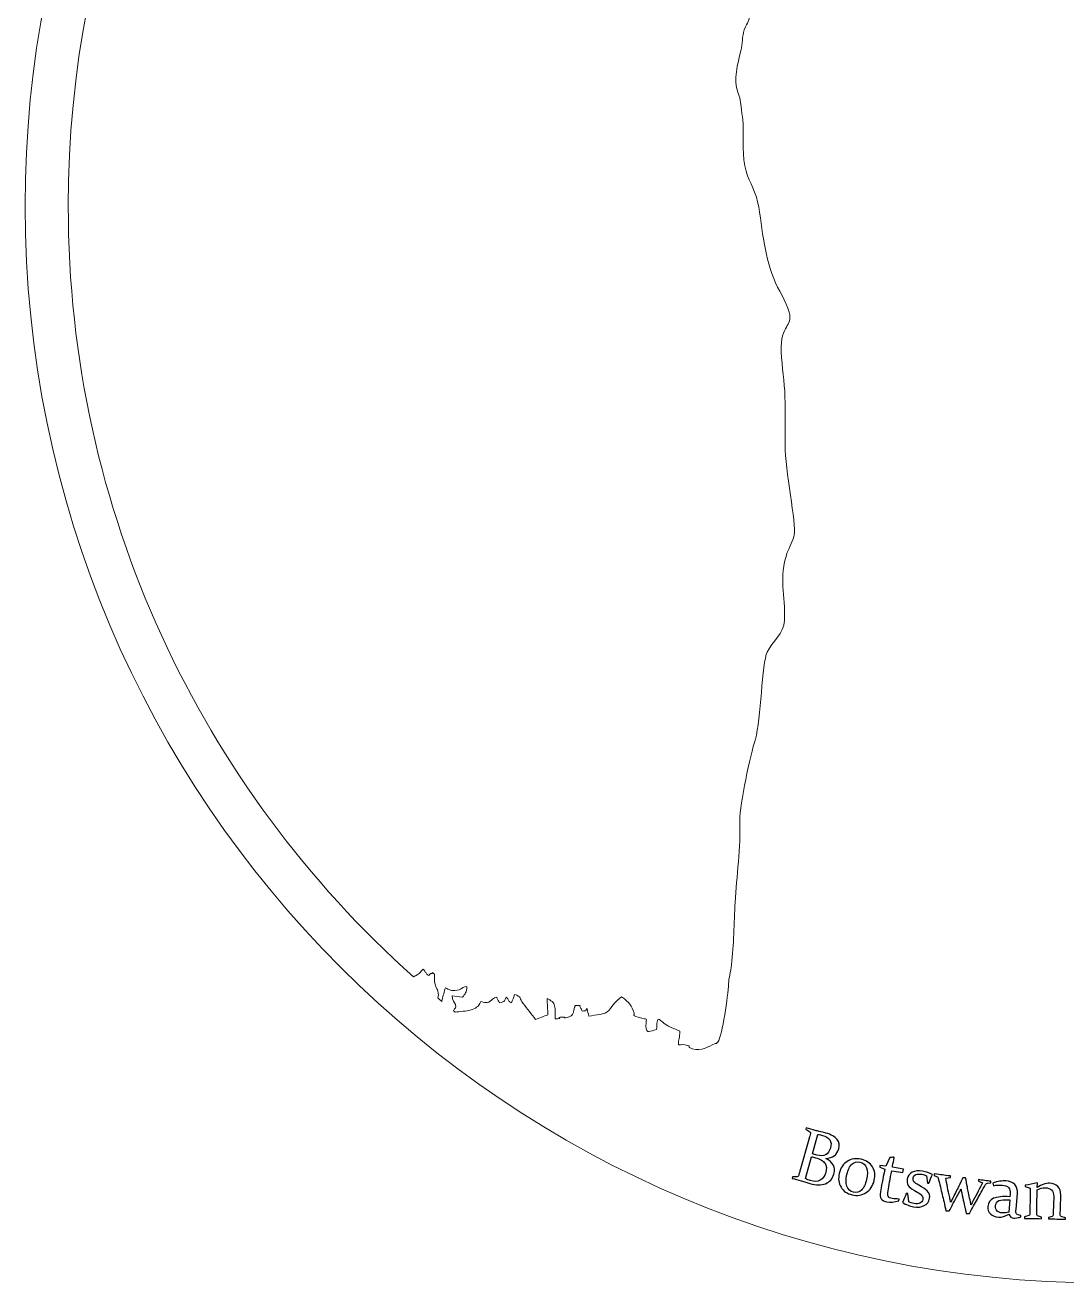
# Model space of a CAD drawing. Header units: millimetres. Extents: x -280.6 to -205.6, y -116 to -37.5.
# Drawn here: x -280.64 to -244.38, y -116.05 to -72.25 of the extents above; entities that cross this region are included whole.
import ezdxf

# ---------------------------------------------------------------- set-up
doc = ezdxf.new("R2010")
doc.units = ezdxf.units.MM
doc.header["$MEASUREMENT"] = 0
doc.layers.add('Layer 1', color=7, linetype='Continuous')

msp = doc.modelspace()

# ---------------------------------------------------------------- linework, layer by layer
at = {"layer": 'Layer 1', "lineweight": 9}
for points, knots in [([(-245.447, -41.121), (-245.432, -41.095), (-245.418, -41.068), (-245.403, -41.039), (-245.306, -40.847), (-245.254, -40.735), (-245.132, -40.559), (-244.927, -40.264), (-244.718, -39.93), (-244.513, -39.717), (-244.246, -39.44), (-243.961, -39.265), (-243.718, -39.002), (-243.36, -38.615), (-242.949, -38.383), (-242.846, -38.156), (-242.831, -38.123), (-242.811, -38.067), (-242.788, -38.033), (-242.69, -37.881), (-242.578, -37.916), (-242.433, -37.843), (-242.302, -37.778), (-242.243, -37.633), (-242.136, -37.599), (-242.047, -37.952), (-241.956, -37.673), (-241.846, -38.124), (-241.49, -38.081), (-241.635, -38.022), (-241.371, -37.92), (-241.077, -37.807), (-240.55, -37.905), (-240.296, -37.705), (-240.147, -37.587), (-240.158, -37.463), (-239.947, -37.453), (-239.871, -37.601), (-239.948, -37.75), (-239.988, -37.933), (-240.046, -38.198), (-240.187, -38.17), (-240.248, -38.459), (-240.043, -38.454), (-239.839, -38.45), (-239.635, -38.446), (-239.603, -38.521), (-239.571, -38.596), (-239.54, -38.671), (-239.256, -38.606), (-239.185, -38.605), (-238.986, -38.805), (-238.98, -38.811), (-238.969, -38.821), (-238.963, -38.828), (-238.881, -38.914), (-238.9, -38.915), (-238.88, -39.023), (-238.859, -39.138), (-238.792, -39.173), (-238.685, -39.225), (-238.597, -39.268), (-238.569, -39.275), (-238.488, -39.307), (-237.665, -39.639), (-238.091, -39.514), (-237.535, -39.998), (-237.176, -40.312), (-236.923, -40.351), (-236.793, -40.883), (-236.738, -41.109), (-236.87, -41.022), (-236.663, -41.066), (-236.382, -41.126), (-236.696, -41.083), (-236.472, -40.993), (-236.279, -41.24), (-236.253, -41.478), (-236.243, -41.684), (-218.829, -44.924), (-205.644, -60.195), (-205.644, -78.548), (-205.644, -99.259), (-222.433, -116.048), (-243.144, -116.048), (-263.854, -116.048), (-280.644, -99.259), (-280.644, -78.548), (-280.644, -58.611), (-265.085, -42.311), (-245.447, -41.121)], [0, 0, 0, 0, 0.033333, 0.033333, 0.033333, 0.066667, 0.066667, 0.066667, 0.1, 0.1, 0.1, 0.133333, 0.133333, 0.133333, 0.166667, 0.166667, 0.166667, 0.2, 0.2, 0.2, 0.233333, 0.233333, 0.233333, 0.266667, 0.266667, 0.266667, 0.3, 0.3, 0.3, 0.333333, 0.333333, 0.333333, 0.366667, 0.366667, 0.366667, 0.4, 0.4, 0.4, 0.433333, 0.433333, 0.433333, 0.466667, 0.466667, 0.466667, 0.5, 0.5, 0.5, 0.533333, 0.533333, 0.533333, 0.566667, 0.566667, 0.566667, 0.6, 0.6, 0.6, 0.633333, 0.633333, 0.633333, 0.666667, 0.666667, 0.666667, 0.7, 0.7, 0.7, 0.733333, 0.733333, 0.733333, 0.766667, 0.766667, 0.766667, 0.8, 0.8, 0.8, 0.833333, 0.833333, 0.833333, 0.866667, 0.866667, 0.866667, 0.9, 0.9, 0.9, 0.933333, 0.933333, 0.933333, 0.966667, 0.966667, 0.966667, 1, 1, 1, 1]), ([(-267.13, -105.391), (-267.106, -105.378), (-267.082, -105.365), (-267.058, -105.353), (-266.884, -105.263), (-266.907, -105.248), (-266.784, -105.123), (-266.766, -105.144), (-266.694, -105.251), (-266.688, -105.257), (-266.617, -105.339), (-266.703, -105.297), (-266.587, -105.342), (-266.485, -105.209), (-266.522, -105.321), (-266.459, -105.241), (-266.438, -105.261), (-266.416, -105.282), (-266.394, -105.303), (-266.393, -105.457), (-266.407, -105.516), (-266.371, -105.651), (-266.317, -105.855), (-266.301, -105.776), (-266.273, -105.886), (-266.248, -105.986), (-266.262, -106.065), (-266.279, -106.127), (-266.231, -106.168), (-266.184, -106.209), (-266.136, -106.249), (-266.135, -106.236), (-266.134, -106.217), (-266.131, -106.191), (-266.093, -106.052), (-266.054, -105.913), (-266.016, -105.775), (-265.885, -105.826), (-265.821, -105.903), (-265.608, -105.86), (-265.37, -105.813), (-265.477, -105.749), (-265.269, -105.729), (-265.277, -105.944), (-265.324, -105.976), (-265.417, -106.104), (-265.539, -106.089), (-265.661, -106.073), (-265.783, -106.058), (-265.779, -106.215), (-265.688, -106.271), (-265.666, -106.357), (-265.629, -106.506), (-265.682, -106.435), (-265.728, -106.581), (-265.712, -106.594), (-265.695, -106.607), (-265.679, -106.62), (-265.531, -106.611), (-265.245, -106.578), (-265.153, -106.549), (-264.938, -106.483), (-264.89, -106.459), (-264.783, -106.254), (-264.376, -106.374), (-264.495, -106.158), (-264.227, -106.099), (-264.224, -106.106), (-264.222, -106.118), (-264.221, -106.121), (-264.192, -106.181), (-264.162, -106.241), (-264.133, -106.301), (-263.907, -106.241), (-263.984, -106.233), (-263.897, -106.101), (-263.783, -106.184), (-263.874, -106.23), (-263.708, -106.296), (-263.677, -106.201), (-263.645, -106.106), (-263.614, -106.012), (-263.357, -106.063), (-263.439, -106.16), (-263.308, -106.316), (-263.163, -106.502), (-263.019, -106.687), (-262.873, -106.873), (-262.731, -106.82), (-262.589, -106.768), (-262.447, -106.716), (-262.456, -106.527), (-262.464, -106.338), (-262.473, -106.15), (-262.414, -106.182), (-262.355, -106.214), (-262.297, -106.247), (-262.25, -106.294), (-262.227, -106.343), (-262.213, -106.398), (-262.181, -106.52), (-262.202, -106.722), (-262.198, -106.858), (-261.846, -106.844), (-262.208, -106.814), (-261.955, -106.792), (-261.802, -106.779), (-261.924, -106.867), (-261.711, -106.782), (-261.488, -106.694), (-261.579, -106.546), (-261.49, -106.395), (-261.182, -106.397), (-261.392, -106.384), (-261.322, -106.452), (-261.305, -106.483), (-261.287, -106.515), (-261.269, -106.547), (-261.266, -106.539), (-261.261, -106.572), (-261.253, -106.583), (-261.048, -106.555), (-261.172, -106.617), (-261.085, -106.498), (-261.062, -106.586), (-261.04, -106.675), (-261.017, -106.763), (-260.777, -106.71), (-260.466, -106.724), (-260.323, -106.56), (-260.16, -106.373), (-260.1, -106.235), (-259.885, -106.09), (-259.589, -106.287), (-259.55, -106.382), (-259.445, -106.659), (-259.406, -106.763), (-259.562, -106.708), (-259.302, -106.797), (-258.925, -106.927), (-259.032, -106.755), (-259.032, -107.106), (-259.033, -107.421), (-258.88, -107.264), (-258.664, -107.227), (-258.658, -107.139), (-258.652, -107.051), (-258.646, -106.963), (-258.644, -106.952), (-258.638, -106.935), (-258.636, -106.927), (-258.628, -106.905), (-258.619, -106.883), (-258.61, -106.861), (-258.489, -106.909), (-258.423, -107.016), (-258.246, -107.106), (-258.216, -107.121), (-258.189, -107.134), (-258.152, -107.153), (-258.053, -107.196), (-257.954, -107.239), (-257.855, -107.282), (-257.858, -107.524), (-257.9, -107.553), (-257.905, -107.756), (-257.802, -107.756), (-257.687, -107.741), (-257.594, -107.778), (-257.417, -107.847), (-257.653, -107.796), (-257.43, -107.9), (-257.06, -107.979), (-256.9, -107.835), (-256.624, -107.712), (-256.577, -107.691), (-256.583, -107.749), (-256.559, -107.681), (-256.553, -107.667), (-256.536, -107.672), (-256.526, -107.665), (-256.374, -107.43), (-256.175, -106.051), (-256.156, -105.638), (-256.152, -105.417), (-256.081, -105.235), (-256.052, -104.969), (-255.977, -104.277), (-255.97, -103.519), (-255.929, -102.8), (-255.877, -101.902), (-255.738, -100.872), (-255.762, -99.947), (-255.773, -99.349), (-255.395, -97.691), (-255.223, -97.111), (-255.024, -96.442), (-255.004, -94.463), (-254.812, -94.082), (-254.631, -93.722), (-254.238, -93.438), (-254.212, -92.982), (-254.162, -92.078), (-254.436, -91.511), (-254.113, -90.62), (-254.051, -90.448), (-253.9, -90.15), (-253.87, -90.004), (-253.793, -89.638), (-254.193, -87.701), (-254.192, -86.89), (-254.191, -86.328), (-254.182, -85.751), (-254.195, -85.19), (-254.206, -84.671), (-254.303, -84.15), (-254.323, -83.63), (-254.361, -82.63), (-253.905, -82.796), (-254.048, -82.241), (-254.138, -81.894), (-254.44, -81.454), (-254.585, -81.077), (-254.775, -80.583), (-254.841, -80.238), (-254.942, -79.687), (-255.022, -79.252), (-255.06, -78.652), (-255.19, -78.238), (-255.346, -77.741), (-255.547, -77.569), (-255.623, -76.936), (-255.69, -76.371), (-255.601, -75.88), (-255.69, -75.31), (-255.742, -74.983), (-255.717, -74.879), (-255.833, -74.583), (-255.992, -74.173), (-255.841, -73.586), (-255.731, -73.145), (-255.671, -72.902), (-255.689, -72.633), (-255.609, -72.419), (-255.487, -72.09), (-255.422, -72.183), (-255.42, -71.736), (-255.418, -71.428), (-255.345, -71.286), (-255.127, -71.168), (-254.831, -71.008), (-254.88, -71.026), (-254.719, -70.713), (-254.536, -70.358), (-254.618, -70.257), (-254.195, -69.538), (-253.668, -68.644), (-254.494, -68.968), (-254.085, -67.429), (-253.821, -66.438), (-253.863, -67.202), (-253.946, -65.882), (-253.982, -65.305), (-253.969, -64.76), (-253.976, -64.185), (-253.983, -63.631), (-254.033, -63.088), (-254.014, -62.533), (-253.976, -61.444), (-253.875, -60.349), (-253.844, -59.276), (-253.797, -57.676), (-253.795, -56.051), (-253.469, -54.495), (-253.404, -54.186), (-253.14, -53.304), (-253.16, -53.092), (-253.069, -52.954), (-252.833, -52.088), (-252.686, -51.692), (-252.288, -50.619), (-251.757, -49.572), (-251.04, -48.719), (-250.884, -48.533), (-250.612, -48.443), (-250.656, -48.206), (-250.979, -47.939), (-251.542, -48.321), (-251.8, -48.312), (-251.847, -48.2), (-251.893, -48.087), (-251.94, -47.975), (-251.943, -47.966), (-251.947, -47.949), (-251.954, -47.938), (-252.325, -48.131), (-252.559, -48.438), (-252.966, -48.442), (-252.955, -48.294), (-252.945, -48.145), (-252.934, -47.997), (-253.186, -48.002), (-253.17, -48.097), (-253.457, -48.082), (-253.489, -47.781), (-253.393, -47.611), (-253.398, -47.426), (-253.408, -47.027), (-253.881, -47.173), (-253, -45.861), (-252.614, -45.287), (-252.635, -45.587), (-252.136, -45.314), (-251.855, -45.16), (-252.256, -45.217), (-251.306, -44.684), (-250.893, -44.453), (-250.805, -44.316), (-250.251, -44.406), (-248.947, -44.618), (-248.118, -43.999), (-247.173, -44.679), (-247.012, -44.795), (-246.956, -44.927), (-246.715, -44.969), (-246.587, -44.852), (-246.31, -44.188), (-246.241, -43.977), (-246.072, -43.461), (-246.177, -43.09), (-246.164, -42.675), (-264.633, -44.21), (-279.144, -59.683), (-279.144, -78.548), (-279.144, -89.216), (-274.502, -98.798), (-267.13, -105.391)], [0, 0, 0, 0, 0.008929, 0.008929, 0.008929, 0.017857, 0.017857, 0.017857, 0.026786, 0.026786, 0.026786, 0.035714, 0.035714, 0.035714, 0.044643, 0.044643, 0.044643, 0.053571, 0.053571, 0.053571, 0.0625, 0.0625, 0.0625, 0.071429, 0.071429, 0.071429, 0.080357, 0.080357, 0.080357, 0.089286, 0.089286, 0.089286, 0.098214, 0.098214, 0.098214, 0.107143, 0.107143, 0.107143, 0.116071, 0.116071, 0.116071, 0.125, 0.125, 0.125, 0.133929, 0.133929, 0.133929, 0.142857, 0.142857, 0.142857, 0.151786, 0.151786, 0.151786, 0.160714, 0.160714, 0.160714, 0.169643, 0.169643, 0.169643, 0.178571, 0.178571, 0.178571, 0.1875, 0.1875, 0.1875, 0.196429, 0.196429, 0.196429, 0.205357, 0.205357, 0.205357, 0.214286, 0.214286, 0.214286, 0.223214, 0.223214, 0.223214, 0.232143, 0.232143, 0.232143, 0.241071, 0.241071, 0.241071, 0.25, 0.25, 0.25, 0.258929, 0.258929, 0.258929, 0.267857, 0.267857, 0.267857, 0.276786, 0.276786, 0.276786, 0.285714, 0.285714, 0.285714, 0.294643, 0.294643, 0.294643, 0.303571, 0.303571, 0.303571, 0.3125, 0.3125, 0.3125, 0.321429, 0.321429, 0.321429, 0.330357, 0.330357, 0.330357, 0.339286, 0.339286, 0.339286, 0.348214, 0.348214, 0.348214, 0.357143, 0.357143, 0.357143, 0.366071, 0.366071, 0.366071, 0.375, 0.375, 0.375, 0.383929, 0.383929, 0.383929, 0.392857, 0.392857, 0.392857, 0.401786, 0.401786, 0.401786, 0.410714, 0.410714, 0.410714, 0.419643, 0.419643, 0.419643, 0.428571, 0.428571, 0.428571, 0.4375, 0.4375, 0.4375, 0.446429, 0.446429, 0.446429, 0.455357, 0.455357, 0.455357, 0.464286, 0.464286, 0.464286, 0.473214, 0.473214, 0.473214, 0.482143, 0.482143, 0.482143, 0.491071, 0.491071, 0.491071, 0.5, 0.5, 0.5, 0.508929, 0.508929, 0.508929, 0.517857, 0.517857, 0.517857, 0.526786, 0.526786, 0.526786, 0.535714, 0.535714, 0.535714, 0.544643, 0.544643, 0.544643, 0.553571, 0.553571, 0.553571, 0.5625, 0.5625, 0.5625, 0.571429, 0.571429, 0.571429, 0.580357, 0.580357, 0.580357, 0.589286, 0.589286, 0.589286, 0.598214, 0.598214, 0.598214, 0.607143, 0.607143, 0.607143, 0.616071, 0.616071, 0.616071, 0.625, 0.625, 0.625, 0.633929, 0.633929, 0.633929, 0.642857, 0.642857, 0.642857, 0.651786, 0.651786, 0.651786, 0.660714, 0.660714, 0.660714, 0.669643, 0.669643, 0.669643, 0.678571, 0.678571, 0.678571, 0.6875, 0.6875, 0.6875, 0.696429, 0.696429, 0.696429, 0.705357, 0.705357, 0.705357, 0.714286, 0.714286, 0.714286, 0.723214, 0.723214, 0.723214, 0.732143, 0.732143, 0.732143, 0.741071, 0.741071, 0.741071, 0.75, 0.75, 0.75, 0.758929, 0.758929, 0.758929, 0.767857, 0.767857, 0.767857, 0.776786, 0.776786, 0.776786, 0.785714, 0.785714, 0.785714, 0.794643, 0.794643, 0.794643, 0.803571, 0.803571, 0.803571, 0.8125, 0.8125, 0.8125, 0.821429, 0.821429, 0.821429, 0.830357, 0.830357, 0.830357, 0.839286, 0.839286, 0.839286, 0.848214, 0.848214, 0.848214, 0.857143, 0.857143, 0.857143, 0.866071, 0.866071, 0.866071, 0.875, 0.875, 0.875, 0.883929, 0.883929, 0.883929, 0.892857, 0.892857, 0.892857, 0.901786, 0.901786, 0.901786, 0.910714, 0.910714, 0.910714, 0.919643, 0.919643, 0.919643, 0.928571, 0.928571, 0.928571, 0.9375, 0.9375, 0.9375, 0.946429, 0.946429, 0.946429, 0.955357, 0.955357, 0.955357, 0.964286, 0.964286, 0.964286, 0.973214, 0.973214, 0.973214, 0.982143, 0.982143, 0.982143, 0.991071, 0.991071, 0.991071, 1, 1, 1, 1])]:
    msp.add_open_spline(points, degree=3, knots=knots, dxfattribs=at)
at = {"layer": 'Layer 1', "color": 244, "true_color": 0x991b1e}
for points, knots in [([(-253.455, -110.647), (-253.348, -110.681), (-253.243, -110.712), (-253.139, -110.741), (-253.1, -110.751), (-253.036, -110.766), (-252.947, -110.787), (-252.858, -110.809), (-252.799, -110.824), (-252.768, -110.832), (-252.584, -110.884), (-252.455, -110.958), (-252.38, -111.052), (-252.306, -111.147), (-252.286, -111.258), (-252.322, -111.387), (-252.38, -111.592), (-252.531, -111.701), (-252.774, -111.713), (-252.65, -111.772), (-252.564, -111.848), (-252.515, -111.943), (-252.466, -112.037), (-252.458, -112.142), (-252.49, -112.258), (-252.538, -112.425), (-252.635, -112.538), (-252.783, -112.595), (-252.931, -112.653), (-253.113, -112.651), (-253.329, -112.59), (-253.372, -112.578), (-253.418, -112.563), (-253.467, -112.546), (-253.516, -112.529), (-253.572, -112.511), (-253.634, -112.494), (-253.736, -112.465), (-253.84, -112.437), (-253.947, -112.41), (-253.947, -112.41), (-253.937, -112.354), (-253.937, -112.354), (-253.937, -112.354), (-253.77, -112.352), (-253.77, -112.352), (-253.747, -112.352), (-253.732, -112.342), (-253.725, -112.322), (-253.714, -112.289), (-253.703, -112.251), (-253.691, -112.21), (-253.679, -112.169), (-253.666, -112.123), (-253.652, -112.073), (-253.652, -112.073), (-253.364, -111.055), (-253.364, -111.055), (-253.352, -111.012), (-253.341, -110.974), (-253.332, -110.939), (-253.323, -110.905), (-253.315, -110.873), (-253.308, -110.846), (-253.303, -110.823), (-253.308, -110.806), (-253.326, -110.794), (-253.326, -110.794), (-253.468, -110.701), (-253.468, -110.701), (-253.468, -110.701), (-253.455, -110.647), (-253.455, -110.647)], [0, 0, 0, 0, 0.041667, 0.041667, 0.041667, 0.083333, 0.083333, 0.083333, 0.125, 0.125, 0.125, 0.166667, 0.166667, 0.166667, 0.208333, 0.208333, 0.208333, 0.25, 0.25, 0.25, 0.291667, 0.291667, 0.291667, 0.333333, 0.333333, 0.333333, 0.375, 0.375, 0.375, 0.416667, 0.416667, 0.416667, 0.458333, 0.458333, 0.458333, 0.5, 0.5, 0.5, 0.541667, 0.541667, 0.541667, 0.583333, 0.583333, 0.583333, 0.625, 0.625, 0.625, 0.666667, 0.666667, 0.666667, 0.708333, 0.708333, 0.708333, 0.75, 0.75, 0.75, 0.791667, 0.791667, 0.791667, 0.833333, 0.833333, 0.833333, 0.875, 0.875, 0.875, 0.916667, 0.916667, 0.916667, 0.958333, 0.958333, 0.958333, 1, 1, 1, 1]), ([(-253.238, -111.553), (-253.187, -111.569), (-253.135, -111.584), (-253.082, -111.599), (-252.959, -111.634), (-252.857, -111.63), (-252.778, -111.588), (-252.698, -111.546), (-252.642, -111.468), (-252.61, -111.354), (-252.576, -111.234), (-252.584, -111.139), (-252.634, -111.069), (-252.684, -110.998), (-252.769, -110.946), (-252.89, -110.912), (-252.912, -110.905), (-252.936, -110.899), (-252.962, -110.893), (-252.988, -110.887), (-253.016, -110.882), (-253.047, -110.877), (-253.047, -110.877), (-253.238, -111.553), (-253.238, -111.553)], [0, 0, 0, 0, 0.125, 0.125, 0.125, 0.25, 0.25, 0.25, 0.375, 0.375, 0.375, 0.5, 0.5, 0.5, 0.625, 0.625, 0.625, 0.75, 0.75, 0.75, 0.875, 0.875, 0.875, 1, 1, 1, 1]), ([(-253.267, -111.655), (-253.267, -111.655), (-253.482, -112.418), (-253.482, -112.418), (-253.46, -112.434), (-253.433, -112.448), (-253.4, -112.46), (-253.368, -112.472), (-253.338, -112.482), (-253.311, -112.489), (-253.172, -112.529), (-253.057, -112.524), (-252.966, -112.476), (-252.874, -112.427), (-252.81, -112.338), (-252.773, -112.207), (-252.736, -112.076), (-252.745, -111.969), (-252.8, -111.885), (-252.856, -111.801), (-252.965, -111.736), (-253.127, -111.69), (-253.175, -111.677), (-253.221, -111.665), (-253.267, -111.655)], [0, 0, 0, 0, 0.125, 0.125, 0.125, 0.25, 0.25, 0.25, 0.375, 0.375, 0.375, 0.5, 0.5, 0.5, 0.625, 0.625, 0.625, 0.75, 0.75, 0.75, 0.875, 0.875, 0.875, 1, 1, 1, 1]), ([(-250.475, -112.143), (-250.532, -112.432), (-250.576, -112.665), (-250.607, -112.843), (-250.623, -112.932), (-250.621, -112.996), (-250.6, -113.034), (-250.58, -113.073), (-250.532, -113.099), (-250.457, -113.112), (-250.398, -113.122), (-250.32, -113.128), (-250.222, -113.129), (-250.222, -113.129), (-250.225, -113.189), (-250.225, -113.189), (-250.386, -113.238), (-250.525, -113.252), (-250.642, -113.231), (-250.737, -113.214), (-250.803, -113.177), (-250.841, -113.118), (-250.878, -113.06), (-250.888, -112.98), (-250.87, -112.879), (-250.841, -112.712), (-250.791, -112.45), (-250.721, -112.091), (-250.721, -112.091), (-250.891, -112.017), (-250.891, -112.017), (-250.891, -112.017), (-250.89, -111.963), (-250.89, -111.963), (-250.89, -111.963), (-250.688, -111.981), (-250.688, -111.981), (-250.688, -111.981), (-250.543, -111.686), (-250.543, -111.686), (-250.491, -111.682), (-250.444, -111.677), (-250.402, -111.673), (-250.402, -111.673), (-250.391, -111.684), (-250.391, -111.684), (-250.411, -111.787), (-250.43, -111.884), (-250.446, -111.974), (-250.446, -111.974), (-250.454, -112.022), (-250.454, -112.022), (-250.454, -112.022), (-250.068, -112.09), (-250.068, -112.09), (-250.068, -112.09), (-250.089, -112.211), (-250.089, -112.211), (-250.089, -112.211), (-250.475, -112.143), (-250.475, -112.143)], [0, 0, 0, 0, 0.05, 0.05, 0.05, 0.1, 0.1, 0.1, 0.15, 0.15, 0.15, 0.2, 0.2, 0.2, 0.25, 0.25, 0.25, 0.3, 0.3, 0.3, 0.35, 0.35, 0.35, 0.4, 0.4, 0.4, 0.45, 0.45, 0.45, 0.5, 0.5, 0.5, 0.55, 0.55, 0.55, 0.6, 0.6, 0.6, 0.65, 0.65, 0.65, 0.7, 0.7, 0.7, 0.75, 0.75, 0.75, 0.8, 0.8, 0.8, 0.85, 0.85, 0.85, 0.9, 0.9, 0.9, 0.95, 0.95, 0.95, 1, 1, 1, 1]), ([(-251.087, -112.478), (-251.131, -112.671), (-251.225, -112.814), (-251.369, -112.906), (-251.514, -112.999), (-251.676, -113.024), (-251.856, -112.983), (-252.032, -112.942), (-252.161, -112.853), (-252.243, -112.716), (-252.325, -112.579), (-252.346, -112.42), (-252.304, -112.238), (-252.261, -112.051), (-252.169, -111.912), (-252.028, -111.819), (-251.888, -111.727), (-251.724, -111.702), (-251.537, -111.745), (-251.361, -111.786), (-251.231, -111.873), (-251.149, -112.007), (-251.066, -112.141), (-251.045, -112.298), (-251.087, -112.478)], [0, 0, 0, 0, 0.125, 0.125, 0.125, 0.25, 0.25, 0.25, 0.375, 0.375, 0.375, 0.5, 0.5, 0.5, 0.625, 0.625, 0.625, 0.75, 0.75, 0.75, 0.875, 0.875, 0.875, 1, 1, 1, 1]), ([(-252.037, -112.272), (-252.074, -112.43), (-252.074, -112.566), (-252.037, -112.68), (-252.001, -112.793), (-251.925, -112.863), (-251.808, -112.89), (-251.699, -112.915), (-251.606, -112.89), (-251.529, -112.815), (-251.451, -112.74), (-251.393, -112.617), (-251.353, -112.445), (-251.316, -112.283), (-251.317, -112.149), (-251.355, -112.041), (-251.394, -111.934), (-251.47, -111.868), (-251.585, -111.841), (-251.693, -111.817), (-251.785, -111.84), (-251.863, -111.91), (-251.94, -111.981), (-251.998, -112.101), (-252.037, -112.272)], [0, 0, 0, 0, 0.125, 0.125, 0.125, 0.25, 0.25, 0.25, 0.375, 0.375, 0.375, 0.5, 0.5, 0.5, 0.625, 0.625, 0.625, 0.75, 0.75, 0.75, 0.875, 0.875, 0.875, 1, 1, 1, 1]), ([(-249.271, -112.317), (-249.319, -112.295), (-249.371, -112.278), (-249.43, -112.268), (-249.51, -112.253), (-249.578, -112.258), (-249.633, -112.28), (-249.688, -112.303), (-249.72, -112.341), (-249.729, -112.395), (-249.739, -112.447), (-249.73, -112.491), (-249.703, -112.526), (-249.676, -112.562), (-249.622, -112.602), (-249.539, -112.646), (-249.539, -112.646), (-249.44, -112.701), (-249.44, -112.701), (-249.329, -112.762), (-249.25, -112.824), (-249.204, -112.885), (-249.158, -112.947), (-249.142, -113.02), (-249.157, -113.104), (-249.178, -113.223), (-249.241, -113.308), (-249.346, -113.36), (-249.45, -113.412), (-249.573, -113.425), (-249.715, -113.4), (-249.845, -113.377), (-249.974, -113.327), (-250.101, -113.25), (-250.052, -113.144), (-250.009, -113.039), (-249.972, -112.936), (-249.972, -112.936), (-249.921, -112.937), (-249.921, -112.937), (-249.921, -112.937), (-249.877, -113.228), (-249.877, -113.228), (-249.831, -113.256), (-249.771, -113.277), (-249.695, -113.29), (-249.616, -113.304), (-249.549, -113.299), (-249.495, -113.275), (-249.442, -113.251), (-249.41, -113.21), (-249.4, -113.151), (-249.39, -113.096), (-249.399, -113.05), (-249.425, -113.013), (-249.452, -112.975), (-249.498, -112.939), (-249.565, -112.903), (-249.565, -112.903), (-249.69, -112.834), (-249.69, -112.834), (-249.799, -112.775), (-249.871, -112.715), (-249.906, -112.653), (-249.94, -112.59), (-249.95, -112.519), (-249.936, -112.438), (-249.916, -112.326), (-249.858, -112.245), (-249.761, -112.195), (-249.665, -112.146), (-249.546, -112.133), (-249.407, -112.158), (-249.276, -112.181), (-249.161, -112.221), (-249.061, -112.277), (-249.103, -112.371), (-249.143, -112.47), (-249.181, -112.576), (-249.181, -112.576), (-249.232, -112.576), (-249.232, -112.576), (-249.232, -112.576), (-249.271, -112.317), (-249.271, -112.317)], [0, 0, 0, 0, 0.035714, 0.035714, 0.035714, 0.071429, 0.071429, 0.071429, 0.107143, 0.107143, 0.107143, 0.142857, 0.142857, 0.142857, 0.178571, 0.178571, 0.178571, 0.214286, 0.214286, 0.214286, 0.25, 0.25, 0.25, 0.285714, 0.285714, 0.285714, 0.321429, 0.321429, 0.321429, 0.357143, 0.357143, 0.357143, 0.392857, 0.392857, 0.392857, 0.428571, 0.428571, 0.428571, 0.464286, 0.464286, 0.464286, 0.5, 0.5, 0.5, 0.535714, 0.535714, 0.535714, 0.571429, 0.571429, 0.571429, 0.607143, 0.607143, 0.607143, 0.642857, 0.642857, 0.642857, 0.678571, 0.678571, 0.678571, 0.714286, 0.714286, 0.714286, 0.75, 0.75, 0.75, 0.785714, 0.785714, 0.785714, 0.821429, 0.821429, 0.821429, 0.857143, 0.857143, 0.857143, 0.892857, 0.892857, 0.892857, 0.928571, 0.928571, 0.928571, 0.964286, 0.964286, 0.964286, 1, 1, 1, 1]), ([(-248.999, -112.253), (-248.876, -112.271), (-248.784, -112.284), (-248.725, -112.292), (-248.639, -112.303), (-248.543, -112.314), (-248.434, -112.325), (-248.434, -112.325), (-248.436, -112.379), (-248.436, -112.379), (-248.436, -112.379), (-248.594, -112.401), (-248.594, -112.401), (-248.561, -112.601), (-248.517, -112.827), (-248.459, -113.08), (-248.447, -113.133), (-248.436, -113.187), (-248.426, -113.243), (-248.403, -113.192), (-248.379, -113.143), (-248.353, -113.095), (-248.261, -112.919), (-248.19, -112.782), (-248.141, -112.683), (-248.092, -112.584), (-248.045, -112.487), (-248, -112.392), (-248, -112.392), (-247.904, -112.394), (-247.904, -112.394), (-247.885, -112.502), (-247.865, -112.611), (-247.844, -112.72), (-247.823, -112.829), (-247.791, -112.979), (-247.75, -113.171), (-247.737, -113.229), (-247.726, -113.283), (-247.719, -113.334), (-247.696, -113.286), (-247.671, -113.237), (-247.643, -113.186), (-247.516, -112.956), (-247.409, -112.749), (-247.321, -112.565), (-247.321, -112.565), (-247.462, -112.505), (-247.462, -112.505), (-247.462, -112.505), (-247.46, -112.451), (-247.46, -112.451), (-247.391, -112.462), (-247.318, -112.473), (-247.241, -112.483), (-247.164, -112.493), (-247.094, -112.501), (-247.031, -112.506), (-247.031, -112.506), (-247.031, -112.56), (-247.031, -112.56), (-247.031, -112.56), (-247.138, -112.575), (-247.138, -112.575), (-247.169, -112.58), (-247.193, -112.598), (-247.211, -112.629), (-247.317, -112.814), (-247.412, -112.982), (-247.495, -113.131), (-247.579, -113.28), (-247.669, -113.448), (-247.768, -113.634), (-247.768, -113.634), (-247.886, -113.631), (-247.886, -113.631), (-247.919, -113.473), (-247.947, -113.343), (-247.969, -113.243), (-247.992, -113.144), (-248.017, -113.035), (-248.042, -112.918), (-248.054, -112.87), (-248.063, -112.824), (-248.07, -112.78), (-248.089, -112.82), (-248.11, -112.86), (-248.133, -112.902), (-248.191, -113.011), (-248.246, -113.112), (-248.296, -113.204), (-248.346, -113.295), (-248.405, -113.409), (-248.473, -113.544), (-248.473, -113.544), (-248.589, -113.54), (-248.589, -113.54), (-248.636, -113.327), (-248.679, -113.138), (-248.72, -112.973), (-248.759, -112.808), (-248.805, -112.622), (-248.855, -112.414), (-248.863, -112.381), (-248.883, -112.358), (-248.913, -112.345), (-248.913, -112.345), (-249.003, -112.306), (-249.003, -112.306), (-249.003, -112.306), (-248.999, -112.253), (-248.999, -112.253)], [0, 0, 0, 0, 0.027027, 0.027027, 0.027027, 0.054054, 0.054054, 0.054054, 0.081081, 0.081081, 0.081081, 0.108108, 0.108108, 0.108108, 0.135135, 0.135135, 0.135135, 0.162162, 0.162162, 0.162162, 0.189189, 0.189189, 0.189189, 0.216216, 0.216216, 0.216216, 0.243243, 0.243243, 0.243243, 0.27027, 0.27027, 0.27027, 0.297297, 0.297297, 0.297297, 0.324324, 0.324324, 0.324324, 0.351351, 0.351351, 0.351351, 0.378378, 0.378378, 0.378378, 0.405405, 0.405405, 0.405405, 0.432432, 0.432432, 0.432432, 0.459459, 0.459459, 0.459459, 0.486486, 0.486486, 0.486486, 0.513514, 0.513514, 0.513514, 0.540541, 0.540541, 0.540541, 0.567568, 0.567568, 0.567568, 0.594595, 0.594595, 0.594595, 0.621622, 0.621622, 0.621622, 0.648649, 0.648649, 0.648649, 0.675676, 0.675676, 0.675676, 0.702703, 0.702703, 0.702703, 0.72973, 0.72973, 0.72973, 0.756757, 0.756757, 0.756757, 0.783784, 0.783784, 0.783784, 0.810811, 0.810811, 0.810811, 0.837838, 0.837838, 0.837838, 0.864865, 0.864865, 0.864865, 0.891892, 0.891892, 0.891892, 0.918919, 0.918919, 0.918919, 0.945946, 0.945946, 0.945946, 0.972973, 0.972973, 0.972973, 1, 1, 1, 1]), ([(-246.96, -112.575), (-246.785, -112.514), (-246.632, -112.488), (-246.502, -112.498), (-246.369, -112.508), (-246.266, -112.55), (-246.194, -112.626), (-246.122, -112.701), (-246.091, -112.804), (-246.102, -112.935), (-246.102, -112.935), (-246.15, -113.477), (-246.15, -113.477), (-246.154, -113.521), (-246.156, -113.557), (-246.155, -113.584), (-246.154, -113.611), (-246.147, -113.632), (-246.136, -113.648), (-246.124, -113.663), (-246.106, -113.674), (-246.081, -113.682), (-246.057, -113.689), (-246.023, -113.695), (-245.981, -113.699), (-245.981, -113.699), (-245.978, -113.75), (-245.978, -113.75), (-246.016, -113.762), (-246.063, -113.773), (-246.118, -113.784), (-246.173, -113.795), (-246.21, -113.799), (-246.229, -113.798), (-246.315, -113.791), (-246.37, -113.743), (-246.395, -113.654), (-246.524, -113.733), (-246.643, -113.768), (-246.752, -113.76), (-246.874, -113.75), (-246.97, -113.713), (-247.04, -113.648), (-247.109, -113.583), (-247.14, -113.496), (-247.132, -113.387), (-247.121, -113.253), (-247.055, -113.159), (-246.93, -113.105), (-246.806, -113.05), (-246.617, -113.033), (-246.361, -113.052), (-246.361, -113.052), (-246.352, -112.951), (-246.352, -112.951), (-246.344, -112.854), (-246.363, -112.781), (-246.41, -112.731), (-246.457, -112.68), (-246.532, -112.651), (-246.636, -112.643), (-246.715, -112.637), (-246.815, -112.644), (-246.936, -112.666), (-246.936, -112.666), (-246.96, -112.575), (-246.96, -112.575)], [0, 0, 0, 0, 0.045455, 0.045455, 0.045455, 0.090909, 0.090909, 0.090909, 0.136364, 0.136364, 0.136364, 0.181818, 0.181818, 0.181818, 0.227273, 0.227273, 0.227273, 0.272727, 0.272727, 0.272727, 0.318182, 0.318182, 0.318182, 0.363636, 0.363636, 0.363636, 0.409091, 0.409091, 0.409091, 0.454545, 0.454545, 0.454545, 0.5, 0.5, 0.5, 0.545455, 0.545455, 0.545455, 0.590909, 0.590909, 0.590909, 0.636364, 0.636364, 0.636364, 0.681818, 0.681818, 0.681818, 0.727273, 0.727273, 0.727273, 0.772727, 0.772727, 0.772727, 0.818182, 0.818182, 0.818182, 0.863636, 0.863636, 0.863636, 0.909091, 0.909091, 0.909091, 0.954545, 0.954545, 0.954545, 1, 1, 1, 1]), ([(-245.834, -112.651), (-245.687, -112.626), (-245.549, -112.599), (-245.418, -112.57), (-245.418, -112.57), (-245.405, -112.579), (-245.405, -112.579), (-245.405, -112.579), (-245.409, -112.73), (-245.409, -112.73), (-245.255, -112.627), (-245.112, -112.577), (-244.982, -112.58), (-244.858, -112.583), (-244.762, -112.62), (-244.694, -112.69), (-244.625, -112.761), (-244.593, -112.86), (-244.596, -112.987), (-244.596, -112.987), (-244.606, -113.447), (-244.606, -113.447), (-244.609, -113.555), (-244.61, -113.636), (-244.609, -113.688), (-244.609, -113.712), (-244.598, -113.727), (-244.576, -113.734), (-244.576, -113.734), (-244.433, -113.782), (-244.433, -113.782), (-244.433, -113.782), (-244.431, -113.836), (-244.431, -113.836), (-244.546, -113.83), (-244.646, -113.827), (-244.732, -113.825), (-244.818, -113.823), (-244.913, -113.822), (-245.017, -113.822), (-245.017, -113.822), (-245.022, -113.768), (-245.022, -113.768), (-245.022, -113.768), (-244.89, -113.734), (-244.89, -113.734), (-244.87, -113.727), (-244.859, -113.714), (-244.857, -113.694), (-244.856, -113.682), (-244.854, -113.655), (-244.853, -113.612), (-244.853, -113.612), (-244.84, -113.043), (-244.84, -113.043), (-244.837, -112.936), (-244.861, -112.859), (-244.911, -112.812), (-244.961, -112.764), (-245.036, -112.739), (-245.136, -112.737), (-245.223, -112.734), (-245.314, -112.757), (-245.409, -112.805), (-245.409, -112.805), (-245.423, -113.375), (-245.423, -113.375), (-245.425, -113.484), (-245.427, -113.583), (-245.427, -113.674), (-245.427, -113.697), (-245.417, -113.712), (-245.398, -113.719), (-245.398, -113.719), (-245.263, -113.763), (-245.263, -113.763), (-245.263, -113.763), (-245.262, -113.816), (-245.262, -113.816), (-245.37, -113.811), (-245.467, -113.807), (-245.553, -113.805), (-245.638, -113.803), (-245.74, -113.802), (-245.856, -113.802), (-245.856, -113.802), (-245.86, -113.749), (-245.86, -113.749), (-245.86, -113.749), (-245.705, -113.708), (-245.705, -113.708), (-245.685, -113.701), (-245.675, -113.687), (-245.674, -113.668), (-245.672, -113.613), (-245.67, -113.559), (-245.669, -113.508), (-245.669, -113.508), (-245.658, -113.064), (-245.658, -113.064), (-245.656, -112.95), (-245.655, -112.845), (-245.656, -112.747), (-245.656, -112.747), (-245.828, -112.696), (-245.828, -112.696), (-245.828, -112.696), (-245.834, -112.651), (-245.834, -112.651)], [0, 0, 0, 0, 0.027778, 0.027778, 0.027778, 0.055556, 0.055556, 0.055556, 0.083333, 0.083333, 0.083333, 0.111111, 0.111111, 0.111111, 0.138889, 0.138889, 0.138889, 0.166667, 0.166667, 0.166667, 0.194444, 0.194444, 0.194444, 0.222222, 0.222222, 0.222222, 0.25, 0.25, 0.25, 0.277778, 0.277778, 0.277778, 0.305556, 0.305556, 0.305556, 0.333333, 0.333333, 0.333333, 0.361111, 0.361111, 0.361111, 0.388889, 0.388889, 0.388889, 0.416667, 0.416667, 0.416667, 0.444444, 0.444444, 0.444444, 0.472222, 0.472222, 0.472222, 0.5, 0.5, 0.5, 0.527778, 0.527778, 0.527778, 0.555556, 0.555556, 0.555556, 0.583333, 0.583333, 0.583333, 0.611111, 0.611111, 0.611111, 0.638889, 0.638889, 0.638889, 0.666667, 0.666667, 0.666667, 0.694444, 0.694444, 0.694444, 0.722222, 0.722222, 0.722222, 0.75, 0.75, 0.75, 0.777778, 0.777778, 0.777778, 0.805556, 0.805556, 0.805556, 0.833333, 0.833333, 0.833333, 0.861111, 0.861111, 0.861111, 0.888889, 0.888889, 0.888889, 0.916667, 0.916667, 0.916667, 0.944444, 0.944444, 0.944444, 0.972222, 0.972222, 0.972222, 1, 1, 1, 1]), ([(-246.369, -113.159), (-246.552, -113.145), (-246.678, -113.154), (-246.748, -113.186), (-246.817, -113.219), (-246.855, -113.279), (-246.862, -113.368), (-246.868, -113.45), (-246.851, -113.51), (-246.809, -113.548), (-246.767, -113.586), (-246.709, -113.607), (-246.633, -113.613), (-246.547, -113.62), (-246.471, -113.61), (-246.404, -113.584), (-246.404, -113.584), (-246.369, -113.159), (-246.369, -113.159)], [0, 0, 0, 0, 0.166667, 0.166667, 0.166667, 0.333333, 0.333333, 0.333333, 0.5, 0.5, 0.5, 0.666667, 0.666667, 0.666667, 0.833333, 0.833333, 0.833333, 1, 1, 1, 1])]:
    msp.add_open_spline(points, degree=3, knots=knots, dxfattribs=at)

doc.saveas('drawing.dxf')
